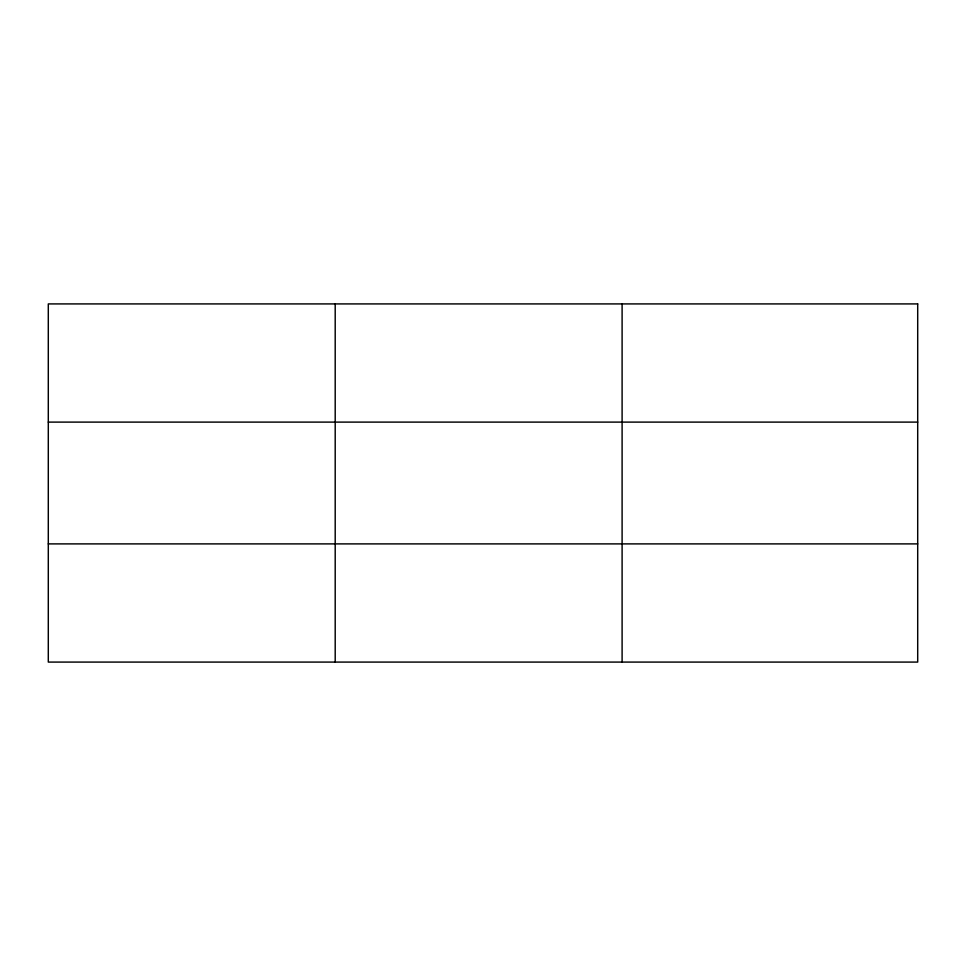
<?xml version="1.0" encoding="UTF-8"?>
<svg xmlns="http://www.w3.org/2000/svg" width="966" height="966" viewBox="0 0 966 966"><rect width="100%" height="100%" fill="white"/><g stroke="black" fill="none" stroke-linecap="round" stroke-linejoin="round"><path stroke-width="1.45" d="M335.202 303.916L335.202 662.084M622.104 303.916L622.104 662.084M48.3 422.106L917.7 422.106M48.3 543.894L917.7 543.894M917.7 303.916L917.7 662.084L48.3 662.084L48.3 303.916L917.7 303.916"/></g></svg>
